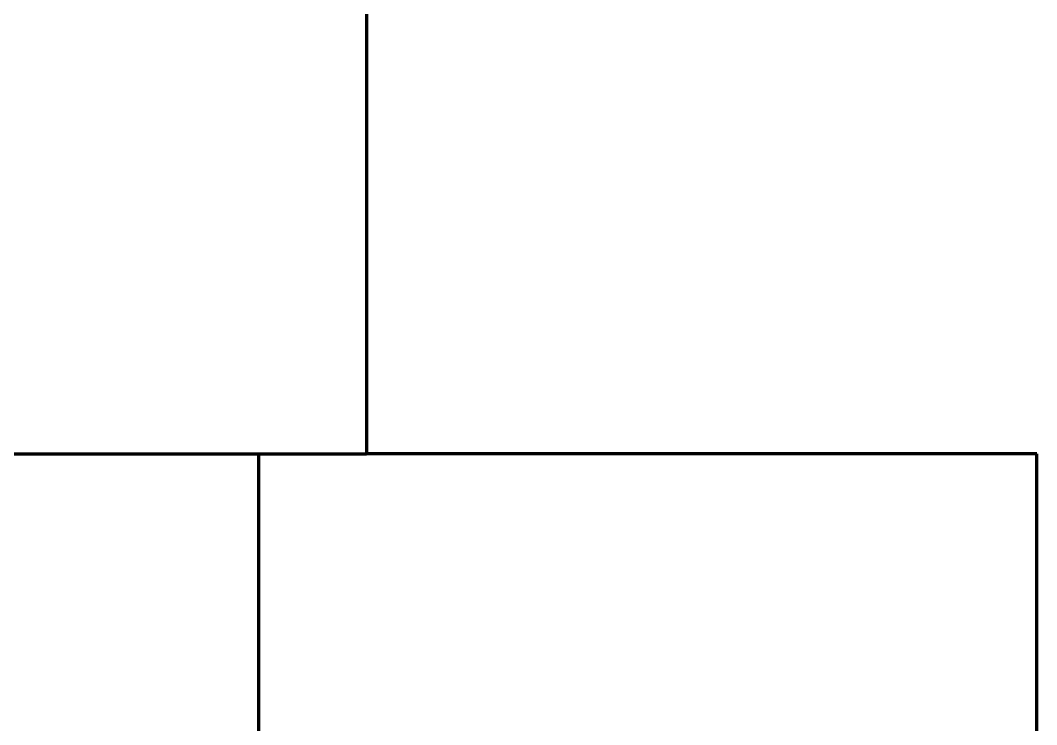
# Model space of a CAD drawing. Header units: millimetres. Extents: x 937859 to 970574, y 987894 to 996517.
# Drawn here: x 964939.1 to 965429.5, y 990540.7 to 990880.4 of the extents above; entities that cross this region are included whole.
import ezdxf

# ---------------------------------------------------------------- set-up
doc = ezdxf.new("R2010")
doc.units = ezdxf.units.MM
doc.header["$LTSCALE"] = 0.5

msp = doc.modelspace()

# ---------------------------------------------------------------- linework, layer by layer
at = {"color": 1, "lineweight": 70}
for p, q in [((965106.04, 990916.675), (965106.04, 990671.268)), ((964623.37, 990671.268), (965106.04, 990671.268)), ((965429.463, 990671.268), (965106.04, 990671.268)), ((965429.463, 990497.925), (965429.463, 990671.268))]:
    msp.add_line(p, q, dxfattribs=at)
at = {"color": 1, "lineweight": 90}
msp.add_line((965054.213, 990500.194), (965054.213, 990671.268), dxfattribs=at)

doc.saveas('drawing.dxf')
